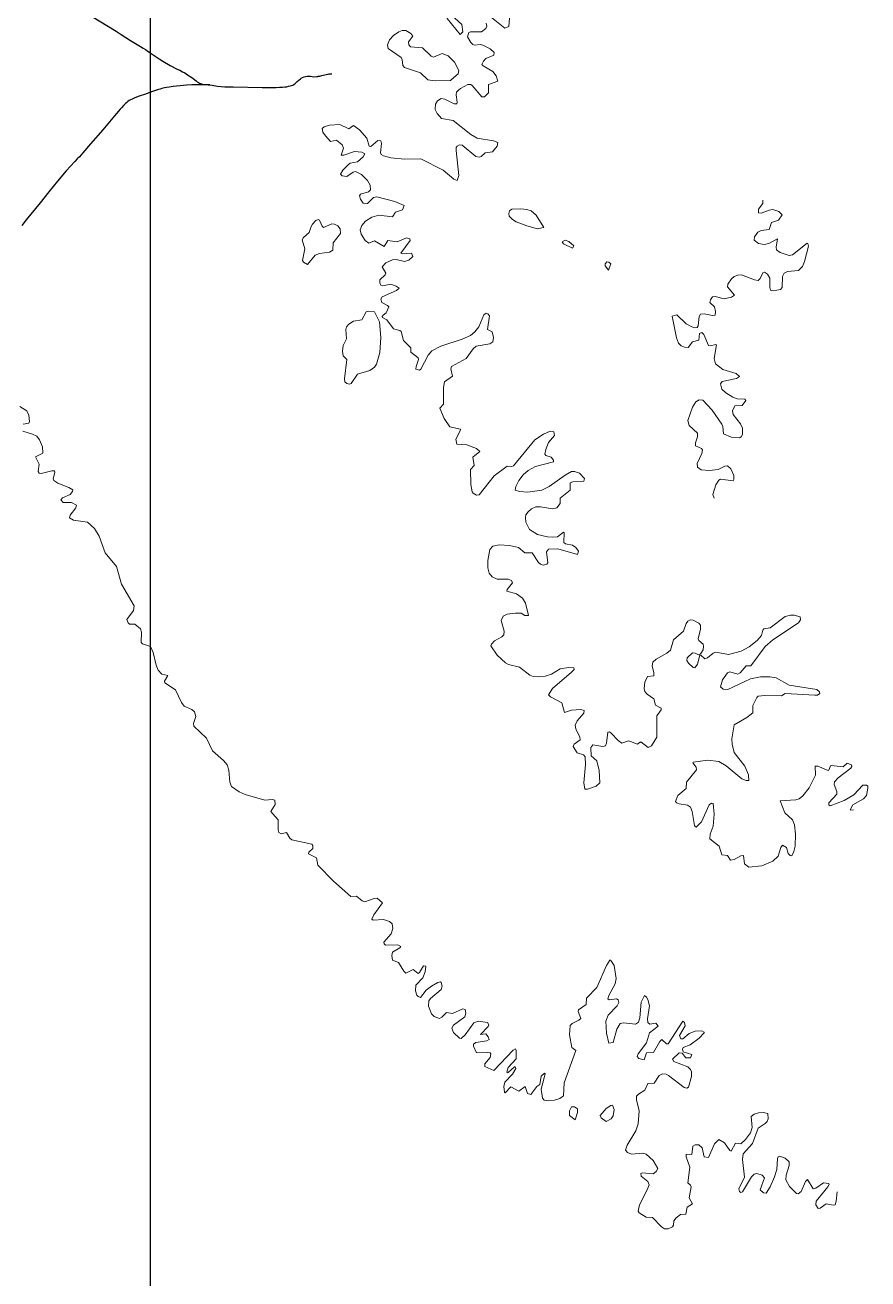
# Model space of a CAD drawing. Header units: feet. Extents: x -72 to 1107026, y -16 to 8357890.
# Drawn here: x 839074 to 861708, y 8138151 to 8171831 of the extents above; entities that cross this region are included whole.
import ezdxf

# ---------------------------------------------------------------- set-up
doc = ezdxf.new("R2010")
doc.units = ezdxf.units.FT
doc.header["$LTSCALE"] = 10
doc.header["$MEASUREMENT"] = 0
doc.layers.get('0').update_dxf_attribs({"linetype": 'CONTINUOUS'})
doc.layers.add('CURVAS_PERU_500_PSAD-18', color=23, linetype='CONTINUOUS', lineweight=5)
doc.layers.add('VIA-ASFALTADA', color=1, linetype='CONTINUOUS')

msp = doc.modelspace()

# ---------------------------------------------------------------- linework, layer by layer
at = {"color": 1}
msp.add_lwpolyline([(842429, 8122447), (719447, 8122447), (719447, 8280092), (842429, 8280092)], close=True, dxfattribs=at)
msp.add_lwpolyline([(842429, 8122447), (719447, 8122447), (719447, 8280092), (842429, 8280092)], close=True, dxfattribs=at)
at = {"layer": 'CURVAS_PERU_500_PSAD-18'}
for points in [[(850761, 8171580), (850825, 8171653), (850800, 8171848), (850615, 8172015), (850417, 8172106), (850408, 8172011)], [(846656, 8165404), (846862, 8165654), (846979, 8165695), (847251, 8165733), (847335, 8165783), (847345, 8165981), (847543, 8166235), (847536, 8166358), (847475, 8166436), (847387, 8166483), (847313, 8166492), (847088, 8166392), (847053, 8166426), (846984, 8166587), (846945, 8166613), (846879, 8166578), (846794, 8166487), (846753, 8166425), (846704, 8166257), (846555, 8166125), (846517, 8166062), (846585, 8165824), (846526, 8165506), (846550, 8165464)], [(853778, 8165837), (853531, 8165957), (853494, 8166011), (853581, 8166055), (853672, 8166015), (853808, 8165904)], [(848461, 8164132), (848304, 8164147), (848233, 8164130), (848116, 8163912), (847897, 8163877), (847769, 8163799), (847705, 8163723), (847689, 8163650), (847706, 8163401), (847618, 8163223), (847600, 8163075), (847616, 8162951), (847714, 8162846), (847654, 8162325), (847660, 8162250), (847715, 8162202), (847789, 8162187), (847834, 8162205), (848005, 8162450), (848335, 8162557), (848460, 8162641), (848515, 8162723), (848598, 8163037), (848631, 8163435), (848589, 8163858)], [(853849, 8142427), (853905, 8142619), (853906, 8142717), (853824, 8142771), (853750, 8142774), (853693, 8142665), (853691, 8142542)], [(854677, 8142377), (854809, 8142448), (854864, 8142530), (854895, 8142702), (854851, 8142817), (854805, 8142811), (854681, 8142726), (854518, 8142539), (854544, 8142475)]]:
    msp.add_lwpolyline(points, close=True, dxfattribs=at)
for points in [[(852083, 8172014), (852063, 8171791), (851954, 8171751), (851467, 8172138)], [(851456, 8171879), (851471, 8171806), (851450, 8171735), (851330, 8171651), (851031, 8171652), (850988, 8171628), (850955, 8171512), (851044, 8171362), (851099, 8171311), (851144, 8171291), (851293, 8171309), (851366, 8171294), (851565, 8171191), (851674, 8171092), (851658, 8171021), (851451, 8170934), (851380, 8170864), (851344, 8170774), (851374, 8170735), (851633, 8170584), (851725, 8170466), (851766, 8170327), (851515, 8170231), (851518, 8170010), (851414, 8169908), (851340, 8169904), (851084, 8170210), (851042, 8170236), (850968, 8170231), (850767, 8170131), (850724, 8170090)], [(848864, 8171439), (848864, 8171439), (848810, 8171300), (848825, 8171203), (849172, 8170962), (849204, 8170896), (849220, 8170747), (849264, 8170689), (849691, 8170552), (849887, 8170364), (850084, 8170337), (850494, 8170341), (850585, 8170419)], [(850585, 8170419), (850703, 8170519), (850726, 8170613), (850610, 8170833), (850435, 8171009), (850272, 8171065), (850046, 8170965), (849980, 8170998), (849743, 8171218), (849422, 8171246), (849376, 8171304), (849367, 8171377), (849489, 8171529), (849429, 8171608), (849300, 8171683), (849201, 8171685), (849107, 8171651), (848965, 8171549), (848864, 8171439)], [(850724, 8170090), (850659, 8170028), (850647, 8169955), (850680, 8169758), (850666, 8169712), (850593, 8169717), (850346, 8169838), (850250, 8169862), (850149, 8169796), (850095, 8169711), (850085, 8169565), (850139, 8169452), (850255, 8169324), (850572, 8169267), (851040, 8168893), (851211, 8168790), (851655, 8168725), (851768, 8168675), (851752, 8168580), (851630, 8168423), (851433, 8168399), (851326, 8168299), (851278, 8168284), (851182, 8168302), (850814, 8168601), (850742, 8168612), (850674, 8168580), (850650, 8168539), (850652, 8168463), (850724, 8167792), (850678, 8167654), (850590, 8167695), (850302, 8167936), (849699, 8168239), (849267, 8168230), (848894, 8168265), (848701, 8168316), (848638, 8168357), (848620, 8168403), (848646, 8168651), (848623, 8168718), (848550, 8168728), (848356, 8168572), (848311, 8168576), (848254, 8168791), (848055, 8169016), (847894, 8169131), (847771, 8169048), (847525, 8169160), (847251, 8169143), (847108, 8169101), (847052, 8169052), (847072, 8168959), (847137, 8168852), (847274, 8168707), (847439, 8168739), (847593, 8168613), (847627, 8168522), (847561, 8168336), (847633, 8168337), (847916, 8168432), (848116, 8168417), (848201, 8168373), (848153, 8168288), (848000, 8168160), (847807, 8168122), (847747, 8168078), (847606, 8167936), (847542, 8167829), (847591, 8167780), (847713, 8167767), (847880, 8167876), (847951, 8167895), (848106, 8167817), (848266, 8167659), (848338, 8167528), (848349, 8167405), (848295, 8167356), (848082, 8167286), (848054, 8167246), (848080, 8167151), (848152, 8167049), (848196, 8167028), (848270, 8167038), (848427, 8167196), (848522, 8167220), (849006, 8167095), (849253, 8166981), (849209, 8166868), (849021, 8166803), (848940, 8166680), (848574, 8166728), (848383, 8166671), (848215, 8166564), (848117, 8166450), (848072, 8166334), (848103, 8166214), (848207, 8166044), (848304, 8165969), (848461, 8166034), (848715, 8165880), (848816, 8166042), (849063, 8166012), (849318, 8166112)], [(856565, 8163428), (856448, 8164015), (856573, 8164049), (856823, 8163807), (856977, 8163724), (857049, 8163702), (857122, 8163710), (857148, 8163752), (857177, 8164000), (857216, 8164062), (857314, 8164071), (857534, 8164026), (857605, 8164043), (857618, 8164140), (857588, 8164262), (857462, 8164379), (857477, 8164451), (857536, 8164531), (857608, 8164540), (857850, 8164482), (858045, 8164524), (858126, 8164579), (857933, 8164797), (857946, 8164870), (858044, 8165014), (858120, 8165078), (858213, 8165115), (858312, 8165122), (858660, 8164984), (858759, 8164972), (858812, 8165021), (858889, 8165178), (858933, 8165194), (859013, 8165136), (859078, 8165030), (859070, 8164781), (859089, 8164710), (859161, 8164692), (859357, 8164726), (859406, 8164780), (859417, 8165079), (859460, 8165167), (859547, 8165214), (859845, 8165241), (859948, 8165345), (860009, 8165482), (860114, 8165893), (860098, 8165967), (860075, 8165973), (859685, 8165661), (859590, 8165638), (859355, 8165721), (859257, 8165797), (859246, 8165869), (859281, 8166087), (859043, 8165962), (858920, 8165940), (858773, 8165965), (858653, 8166052), (858665, 8166147), (858756, 8166266), (858840, 8166316), (859060, 8166342), (859117, 8166530), (859305, 8166594), (859402, 8166736), (859318, 8166822), (859153, 8166876), (859054, 8166863), (858843, 8166783), (858773, 8166788), (858766, 8166884), (858888, 8167041), (858885, 8167125)], [(852947, 8166383), (852836, 8166362), (852546, 8166437), (852265, 8166543), (852159, 8166609), (852075, 8166701), (852066, 8166774), (852087, 8166846), (852146, 8166886), (852371, 8166892), (852469, 8166884)], [(852469, 8166884), (852546, 8166878), (852665, 8166840), (852796, 8166727), (853006, 8166394), (852947, 8166383)], [(849318, 8166112), (849404, 8166091), (849413, 8166046), (849165, 8165705), (849203, 8165684), (849451, 8165702), (849489, 8165616), (849376, 8165520), (849259, 8165477), (849043, 8165535), (848945, 8165528), (848765, 8165441), (848660, 8165336), (848760, 8165168), (848744, 8165122), (848601, 8164985), (848599, 8164911), (848627, 8164842), (848674, 8164830), (848894, 8164870), (849036, 8164822), (849117, 8164765), (849052, 8164699), (848662, 8164532), (848623, 8164472), (848656, 8164380), (848810, 8164298), (848840, 8164260), (848769, 8164102), (848692, 8164039), (848661, 8164000), (848669, 8163977), (848787, 8163912), (848969, 8163674), (849136, 8163629), (849174, 8163598), (849233, 8163357), (849429, 8163166), (849429, 8163043), (849628, 8162895), (849642, 8162847), (849572, 8162661), (849571, 8162589), (849666, 8162562), (849705, 8162590), (849898, 8162968), (849996, 8163081), (850239, 8163208), (850809, 8163394), (851038, 8163495), (851152, 8163592), (851259, 8163730), (851394, 8164050), (851456, 8164090), (851503, 8164076), (851547, 8164020), (851488, 8163651), (851616, 8163588), (851651, 8163442), (851636, 8163319), (851553, 8163268), (851185, 8163204), (851110, 8163138), (850922, 8162874), (850528, 8162663), (850509, 8162594), (850555, 8162402), (850336, 8162244), (850310, 8162097), (850312, 8161647), (850216, 8161542), (850324, 8161262), (850478, 8161036), (850765, 8160978), (850761, 8160930), (850641, 8160712), (850670, 8160570), (850939, 8160556), (851194, 8160456), (851286, 8160376), (851095, 8160221), (851131, 8160002), (851036, 8159894), (851048, 8159495), (851080, 8159297), (851108, 8159256), (851193, 8159205), (851266, 8159210), (851669, 8159720), (852022, 8159986), (852146, 8159973), (852190, 8159996), (852767, 8160686), (852994, 8160839), (853177, 8160919), (853271, 8160902), (853288, 8160809), (853132, 8160615), (853055, 8160431), (853034, 8160308), (853055, 8160266), (853198, 8160225), (853261, 8160147), (853262, 8160102), (852780, 8159975), (852582, 8159870), (852452, 8159752), (852330, 8159594), (852251, 8159438), (852238, 8159341), (852354, 8159304), (852579, 8159286), (852949, 8159335), (853151, 8159433), (853576, 8159742), (853750, 8159838), (853825, 8159844), (853965, 8159795), (854101, 8159654), (854077, 8159584), (853781, 8159560), (853711, 8159535), (853713, 8159342), (853439, 8159127), (853443, 8158981), (853351, 8158866), (853233, 8158834), (852914, 8158894), (852789, 8158888), (852676, 8158835), (852580, 8158756), (852524, 8158674), (852508, 8158601), (852521, 8158477), (852621, 8158278), (852833, 8158149), (853100, 8158084), (853250, 8158072), (853374, 8158082), (853529, 8158207), (853550, 8158201), (853546, 8157929), (853584, 8157899), (853779, 8157860), (853860, 8157800), (853937, 8157703), (853910, 8157613), (853382, 8157764), (853134, 8157756), (853075, 8157683), (853116, 8157387), (853084, 8157351), (852987, 8157328), (852916, 8157347), (852862, 8157398), (852694, 8157655), (852497, 8157655), (852327, 8157801), (852082, 8157851), (851808, 8157867), (851638, 8157837), (851553, 8157747), (851504, 8157452), (851505, 8157252), (851534, 8157105), (851616, 8157013), (851749, 8156944), (852047, 8156952), (852136, 8156911), (852163, 8156846), (852020, 8156673), (852013, 8156626), (852275, 8156552), (852434, 8156434), (852512, 8156307), (852590, 8155975), (852497, 8155975), (852392, 8156032), (852243, 8156037), (852020, 8156008), (851910, 8155951), (851862, 8155841), (851935, 8155550), (851929, 8155452), (851877, 8155400), (851678, 8155295), (851596, 8155201), (851583, 8155154), (851750, 8154907), (851971, 8154704), (852060, 8154660), (852350, 8154585), (852627, 8154373), (852718, 8154332), (852867, 8154320), (853041, 8154343), (853208, 8154393), (853442, 8154535), (853664, 8154572), (853813, 8154566), (853815, 8154525), (853750, 8154448), (853236, 8154011), (853132, 8153844), (853180, 8153789), (853486, 8153622), (853561, 8153364), (853745, 8153433), (853995, 8153445), (854090, 8153419), (854079, 8153350), (853904, 8153138), (853848, 8153027), (853862, 8152929), (853973, 8152705), (853976, 8152632), (853815, 8152517), (853792, 8152450), (853902, 8152287), (854066, 8152225), (854115, 8152173), (854125, 8151973), (854075, 8151475), (854106, 8151306), (854178, 8151303), (854413, 8151388), (854507, 8151481), (854490, 8151805), (854426, 8152072), (854276, 8152201), (854264, 8152424), (854319, 8152501), (854588, 8152454), (854658, 8152474), (854687, 8152542), (854725, 8152838), (854771, 8152843), (854812, 8152815), (854999, 8152612), (855098, 8152538), (855281, 8152605), (855360, 8152574)], [(854665, 8165429), (854653, 8165414), (854648, 8165365), (854742, 8165252), (854760, 8165299)], [(854760, 8165299), (854803, 8165414), (854749, 8165463), (854700, 8165470), (854665, 8165429)], [(857575, 8159124), (857540, 8159223), (857620, 8159485), (857703, 8159609), (857745, 8159636), (858085, 8159585), (858108, 8159629), (858108, 8159728), (858027, 8159911), (857936, 8159992), (857862, 8159980), (857682, 8159895), (857458, 8159869), (857234, 8159886), (857134, 8159956), (857122, 8160052), (857248, 8160324), (857267, 8160421), (857237, 8160458), (857080, 8160533), (857074, 8160606), (857129, 8160772), (857130, 8160871), (856912, 8161073), (856869, 8161214), (856996, 8161566), (857087, 8161715), (857173, 8161763), (857271, 8161756), (857528, 8161484), (857786, 8161115), (857813, 8161046), (857826, 8160850), (858032, 8160763), (858255, 8160748), (858301, 8160767), (858336, 8160832), (858342, 8161005), (858284, 8161116), (858086, 8161373), (858070, 8161470), (858133, 8161603), (858329, 8161609), (858429, 8161749), (858400, 8161782), (858200, 8161789), (858084, 8161835), (857891, 8161950), (857785, 8162055), (857750, 8162199), (857793, 8162257), (858183, 8162341), (858261, 8162389), (858170, 8162471), (857812, 8162580), (857615, 8162732), (857576, 8162873), (857639, 8163240), (857621, 8163255), (857476, 8163217), (857428, 8163227), (857302, 8163524), (857247, 8163569), (857182, 8163543), (857164, 8163370), (856999, 8163327), (856882, 8163169), (856783, 8163179), (856692, 8163218), (856620, 8163287), (856565, 8163426), (856565, 8163428)], [(838932, 8161590), (839117, 8161466), (839171, 8161354), (839188, 8161181), (839172, 8161134), (839025, 8161113)], [(839012, 8160919), (839277, 8160846), (839387, 8160788), (839464, 8160690), (839542, 8160506), (839547, 8160334), (839354, 8160231), (839451, 8160034), (839424, 8159838), (839454, 8159799), (839502, 8159787), (839792, 8159860), (839866, 8159855), (839875, 8159809), (839827, 8159641), (839844, 8159596), (839949, 8159529), (840253, 8159413), (840358, 8159348), (840349, 8159300), (840285, 8159224), (840081, 8159130), (840035, 8159077), (840100, 8159004), (840324, 8159007), (840451, 8158933), (840434, 8158862), (840282, 8158664), (840268, 8158594), (840377, 8158536), (840747, 8158475), (840937, 8158312), (841065, 8158099), (841224, 8157652), (841527, 8157289), (841664, 8156810), (842005, 8156229), (841987, 8156108), (841806, 8155864), (841843, 8155771), (841877, 8155735), (842025, 8155742), (842177, 8155616), (842201, 8155520), (842192, 8155248), (842224, 8155210), (842391, 8155159), (842452, 8155117), (842511, 8154980), (842590, 8154639), (842646, 8154500), (842749, 8154392), (842911, 8154356), (842820, 8154208), (842824, 8154161), (843117, 8153974), (843278, 8153637), (843349, 8153535), (843556, 8153449), (843627, 8153381), (843659, 8153262), (843595, 8153073), (843606, 8153001), (843950, 8152677), (844103, 8152337), (844405, 8152076), (844501, 8151962), (844547, 8151820), (844575, 8151496), (844620, 8151380), (844819, 8151232), (844980, 8151164), (845509, 8151013), (845708, 8151031), (845778, 8151011), (845793, 8150891), (845671, 8150707), (845729, 8150641)], [(855360, 8152574), (855512, 8152514), (855613, 8152576), (855811, 8152426), (855894, 8152470), (856038, 8152705), (856039, 8153278), (856154, 8153439), (856159, 8153486), (856005, 8153565), (855963, 8153731), (855780, 8153860), (855714, 8153934), (855699, 8154007), (855715, 8154181), (855788, 8154336), (855958, 8154354), (855961, 8154428), (855910, 8154621), (855931, 8154716), (856024, 8154799), (856308, 8154957), (856403, 8155038), (856491, 8155321), (856753, 8155553), (856828, 8155761), (856875, 8155820), (856938, 8155859), (857011, 8155847), (857166, 8155766), (857212, 8155708), (857215, 8155609), (857153, 8155342), (857169, 8155296), (857284, 8155200), (857296, 8155152), (857288, 8155053), (857224, 8154947), (857161, 8154914), (857067, 8154964), (856995, 8154972), (856856, 8154832), (856849, 8154760), (856886, 8154695), (857014, 8154577), (857061, 8154566), (857134, 8154665), (857191, 8154910), (857212, 8154918), (857328, 8154807), (857397, 8154833), (857550, 8154962), (857620, 8154987), (857963, 8154926), (858300, 8155014), (858522, 8155130), (858735, 8155304), (858851, 8155434), (858883, 8155580), (858915, 8155617), (859087, 8155641), (859483, 8155945), (859627, 8155985), (859727, 8155983), (859891, 8155932), (859893, 8155858), (859843, 8155774), (859158, 8155314), (858945, 8155141), (858561, 8154618), (858439, 8154619), (858275, 8154431), (858212, 8154392), (858000, 8154461), (857935, 8154430), (857805, 8154247), (857748, 8154058), (857824, 8153996), (857946, 8153980), (858554, 8154269), (858824, 8154322), (859074, 8154327), (859245, 8154295), (859594, 8154101), (860334, 8153984), (860411, 8153923), (860416, 8153876), (860355, 8153834), (860280, 8153829), (859482, 8153878), (859387, 8153811), (858937, 8153827), (858765, 8153801), (858723, 8153773), (858615, 8153550), (858616, 8153356), (858458, 8153233), (858112, 8153032), (858056, 8152662), (858061, 8152512), (858114, 8152294), (858404, 8151921), (858498, 8151690), (858512, 8151543), (858439, 8151539), (858322, 8151582), (857903, 8151937), (857707, 8152047), (857411, 8152086), (857015, 8152034), (857007, 8152013), (857099, 8151895), (857104, 8151824), (856834, 8151497), (856830, 8151328), (856603, 8151133), (856539, 8150974), (856570, 8150938), (856592, 8150931)], [(856592, 8150931), (856642, 8150915), (856863, 8150876), (856944, 8150819), (856990, 8150704), (857052, 8150334), (857075, 8150291), (857099, 8150289), (857235, 8150433), (857447, 8150885), (857504, 8150933), (857553, 8150926), (857575, 8150634), (857550, 8150309), (857473, 8150099), (857461, 8149977), (857710, 8149775), (857789, 8149541), (857936, 8149521), (858021, 8149400), (858116, 8149415), (858291, 8149512), (858363, 8149521), (858392, 8149302), (858508, 8149212), (858855, 8149249), (859154, 8149371), (859300, 8149506), (859373, 8149744), (859417, 8149802), (859524, 8149743), (859566, 8149575), (859619, 8149523), (859664, 8149518), (859719, 8149630), (859751, 8149777), (859760, 8150101), (859733, 8150350), (859679, 8150487), (859475, 8150669), (859353, 8150997), (859769, 8151019), (859864, 8151051), (859962, 8151127), (860128, 8151346), (860299, 8151680), (860287, 8151925), (860359, 8151924), (860636, 8151810), (860659, 8151816), (860700, 8151933), (860724, 8151940), (861046, 8151910), (861152, 8152008), (861264, 8151957), (861280, 8151914), (861248, 8151875), (860912, 8151614), (860813, 8151502), (860804, 8151430), (860876, 8151244), (860875, 8151170), (860654, 8150938), (860662, 8150888), (860698, 8150863), (861072, 8151004), (861332, 8151154), (861569, 8151410), (861666, 8151414), (861703, 8151383), (861708, 8151334), (861668, 8151139), (861586, 8151047), (861307, 8150883), (861231, 8150755), (861247, 8150740), (861320, 8150754)], [(845729, 8150641), (845866, 8150485), (845866, 8150212), (845885, 8150141), (845950, 8150109), (846093, 8150143), (846182, 8149995), (846239, 8149949), (846775, 8149833), (846800, 8149790), (846801, 8149716), (846691, 8149616), (846681, 8149574), (846900, 8149459), (846938, 8149267), (847353, 8148834), (847823, 8148423), (847970, 8148432), (848126, 8148307), (848195, 8148279), (848451, 8148372), (848525, 8148377), (848668, 8148256), (848437, 8147929), (848389, 8147815), (848423, 8147790), (848696, 8147808), (848861, 8147752), (848934, 8147686), (848947, 8147563), (848909, 8147418), (848712, 8147198), (848720, 8147149), (848755, 8147117), (849080, 8147126), (849163, 8147078), (849137, 8147041), (848943, 8146932), (848920, 8146836), (848944, 8146714), (849103, 8146652), (849247, 8146419), (849302, 8146368), (849496, 8146465), (849630, 8146357), (849669, 8146386), (849769, 8146559), (849835, 8146548), (849817, 8146400), (849759, 8146236), (849568, 8146041), (849559, 8145894), (849596, 8145774), (849626, 8145735), (849693, 8145711), (849849, 8145905), (849986, 8146013), (850159, 8146114), (850232, 8146130), (850251, 8146115), (850276, 8146019), (850251, 8145925), (849963, 8145686), (849920, 8145625), (849909, 8145478), (849989, 8145269), (850061, 8145200), (850200, 8145149), (850266, 8145180), (850388, 8145306), (850556, 8145282), (850827, 8145409), (850892, 8145385), (850911, 8145289), (850881, 8145195), (850580, 8144972), (850531, 8144888), (850580, 8144775), (850737, 8144614), (850786, 8144606), (850893, 8144706), (851128, 8145028), (851243, 8145073), (851489, 8145043), (851524, 8144978), (851507, 8144932), (851301, 8144720), (851450, 8144731), (851514, 8144656), (851533, 8144585), (851472, 8144546), (851175, 8144501), (851119, 8144454), (851114, 8144405), (851196, 8144225), (851493, 8144232), (851566, 8144220), (851579, 8144199), (851565, 8144101), (851424, 8143926), (851416, 8143857), (851664, 8143750), (852178, 8144296), (852243, 8144330), (852266, 8144287), (852259, 8144064), (852045, 8143830), (852015, 8143708), (852023, 8143688), (852045, 8143699), (852213, 8143848), (852237, 8143847), (852253, 8143801), (852165, 8143654), (851956, 8143440), (851934, 8143318), (851950, 8143169), (851967, 8143154), (852118, 8143315), (852332, 8143193), (852504, 8143318), (852567, 8143130), (852657, 8143101), (852817, 8143323), (852901, 8143374), (852929, 8143596), (853021, 8143677), (853037, 8143667), (853026, 8143592), (852931, 8143251), (852969, 8143004), (853016, 8142950), (853140, 8142937), (853288, 8142956), (853431, 8143001), (853535, 8143069), (853551, 8143415), (853868, 8144283), (853753, 8144365), (853696, 8144711), (853716, 8144959), (853765, 8145014), (853945, 8145101), (853999, 8145151), (853931, 8145335), (853938, 8145383), (854144, 8145522), (854150, 8145690), (854429, 8145975), (854687, 8146571), (854780, 8146718), (854803, 8146712), (854808, 8146705)], [(854808, 8146705), (854897, 8146566), (854948, 8146221), (854917, 8146075), (854750, 8145768), (854722, 8145672), (854760, 8145650), (854958, 8145676), (854999, 8145651), (855019, 8145579), (854974, 8145491), (854736, 8145235), (854671, 8145074), (854686, 8144750), (854752, 8144486), (854868, 8144500), (854961, 8144863), (855052, 8145009), (855148, 8145032), (855469, 8144991), (855549, 8145044), (855585, 8145163), (855615, 8145587), (855709, 8145761), (855764, 8145720), (855797, 8145653), (855840, 8145484), (855785, 8145139), (855794, 8145041), (855847, 8144990), (856016, 8145021), (856073, 8144942), (855844, 8144759), (855766, 8144496), (855538, 8144199), (855510, 8144130), (855557, 8144075), (855700, 8144038), (855758, 8144224), (855951, 8144231), (856123, 8144533), (856175, 8144586), (856298, 8144467), (856342, 8144469), (856741, 8145071), (856778, 8145041), (856803, 8144946), (856648, 8144691), (856687, 8144603), (856734, 8144601), (856908, 8144742), (857072, 8144803), (857245, 8144819), (857311, 8144783), (857313, 8144761), (857174, 8144618), (856934, 8144437), (856747, 8144372), (856730, 8144326), (856744, 8144253), (856977, 8144180), (856942, 8144091), (856821, 8144087), (856718, 8144214), (856643, 8144221), (856463, 8144052), (856497, 8143992), (856868, 8143844), (856944, 8143781), (856970, 8143711), (856969, 8143586), (856890, 8143298), (856846, 8143278), (856772, 8143293), (856357, 8143613), (856290, 8143648), (856191, 8143657), (856102, 8143618), (855965, 8143410), (855797, 8143399), (855716, 8143218), (855545, 8143115), (855496, 8143060), (855492, 8142961), (855563, 8142669), (855540, 8142321), (855477, 8142131), (855243, 8141747), (855198, 8141606), (855248, 8141551), (855362, 8141502), (855660, 8141527), (855755, 8141501), (855941, 8141335), (856067, 8141121), (856023, 8141033), (855942, 8140976), (855646, 8141004), (855607, 8140982), (855621, 8140909), (855798, 8140772), (855829, 8140681), (855782, 8140540), (855578, 8140138), (855542, 8139968), (855566, 8139925), (855756, 8139806), (855926, 8139804), (856167, 8139551), (856248, 8139493), (856347, 8139495), (856458, 8139550), (856485, 8139591), (856497, 8139715), (856555, 8139796), (856673, 8139885), (856819, 8139887), (856850, 8140080), (857000, 8140166), (856904, 8140334), (856964, 8140627), (856945, 8140671), (856868, 8140731), (856923, 8141151), (856829, 8141435), (856831, 8141505), (856979, 8141497), (857007, 8141716), (857071, 8141753), (857170, 8141754), (857261, 8141672), (857310, 8141432), (857429, 8141411), (857592, 8141776), (857708, 8141898), (857856, 8141809), (857996, 8141603), (858037, 8141581), (858151, 8141800), (858291, 8141778), (858420, 8141895), (858553, 8142076), (858597, 8142218), (858575, 8142515), (858651, 8142577), (858771, 8142611), (858896, 8142622), (859016, 8142598), (859028, 8142451), (859002, 8142381), (858948, 8142330), (858763, 8142204), (858605, 8141785), (858356, 8141508), (858342, 8141359), (858391, 8140888), (858245, 8140572), (858257, 8140503), (858298, 8140476), (858343, 8140487), (858584, 8140896), (858653, 8140968), (858724, 8140984), (858865, 8140934), (858934, 8140864), (858812, 8140543), (858901, 8140460), (858972, 8140457), (859082, 8140623), (859202, 8140898), (859262, 8141089), (859279, 8141388), (859298, 8141434), (859343, 8141450), (859483, 8141399), (859592, 8141298), (859597, 8141200), (859514, 8140938), (859507, 8140814), (859598, 8140638), (859792, 8140444), (859839, 8140437), (859919, 8140496), (860036, 8140771), (860085, 8140823), (860240, 8140574), (860311, 8140591), (860516, 8140733), (860662, 8140714), (860671, 8140692), (860634, 8140627), (860318, 8140240), (860311, 8140143), (860374, 8140039), (860422, 8140049), (860585, 8140164), (860779, 8140129), (860825, 8140143), (860859, 8140236), (860881, 8140489)]]:
    msp.add_lwpolyline(points, dxfattribs=at)
at = {"layer": 'VIA-ASFALTADA'}
for points in [[(840861, 8172075), (841522, 8171666), (841655, 8171580), (841908, 8171413), (842177, 8171254), (842246, 8171212), (842310, 8171173), (842408, 8171108), (842596, 8170979), (842676, 8170926), (842774, 8170863), (842970, 8170741), (843161, 8170650), (843228, 8170617), (843303, 8170578), (843363, 8170544), (843439, 8170497), (843554, 8170420), (843590, 8170393), (843664, 8170333), (843695, 8170309), (843730, 8170286), (843760, 8170268), (843782, 8170259), (843801, 8170252), (843824, 8170246), (843850, 8170241), (843895, 8170236), (843993, 8170230), (844035, 8170226), (844094, 8170213), (844242, 8170192), (844341, 8170181), (844436, 8170175), (844523, 8170171), (844658, 8170168), (845444, 8170157), (845688, 8170155), (845814, 8170157), (845904, 8170160), (845991, 8170164), (846051, 8170169), (846101, 8170176), (846151, 8170186), (846196, 8170196), (846230, 8170206), (846261, 8170218), (846287, 8170232), (846304, 8170244), (846323, 8170259), (846385, 8170316), (846471, 8170388), (846488, 8170401), (846505, 8170412), (846524, 8170421), (846543, 8170429), (846572, 8170439), (846601, 8170447), (846645, 8170457), (846666, 8170459), (846693, 8170459), (846741, 8170455), (846824, 8170445), (846908, 8170448), (846932, 8170451), (846955, 8170455), (846988, 8170462), (847046, 8170476), (847162, 8170508), (847197, 8170515), (847215, 8170517), (847236, 8170519), (847284, 8170519), (847310, 8170519)], [(844035, 8170226), (843990, 8170224), (843939, 8170224), (843555, 8170225), (843410, 8170215), (843332, 8170209), (843054, 8170181), (842998, 8170174), (842944, 8170166), (842817, 8170142), (842779, 8170134), (842744, 8170126), (842704, 8170114), (842658, 8170100), (842496, 8170046), (842277, 8169969), (842160, 8169929), (842113, 8169912), (842001, 8169867), (841951, 8169845), (841908, 8169824), (841872, 8169803), (841837, 8169779), (841802, 8169751), (841769, 8169721), (841730, 8169683), (841659, 8169609), (841627, 8169573), (841583, 8169521), (841477, 8169390), (841165, 8169021), (840833, 8168643), (840625, 8168402), (840532, 8168296), (840476, 8168234), (840410, 8168163), (840175, 8167915), (839946, 8167637), (839832, 8167497), (839716, 8167352), (839483, 8167057), (839232, 8166755), (839107, 8166602), (838988, 8166451)]]:
    msp.add_lwpolyline(points, dxfattribs=at)

doc.saveas('drawing.dxf')
